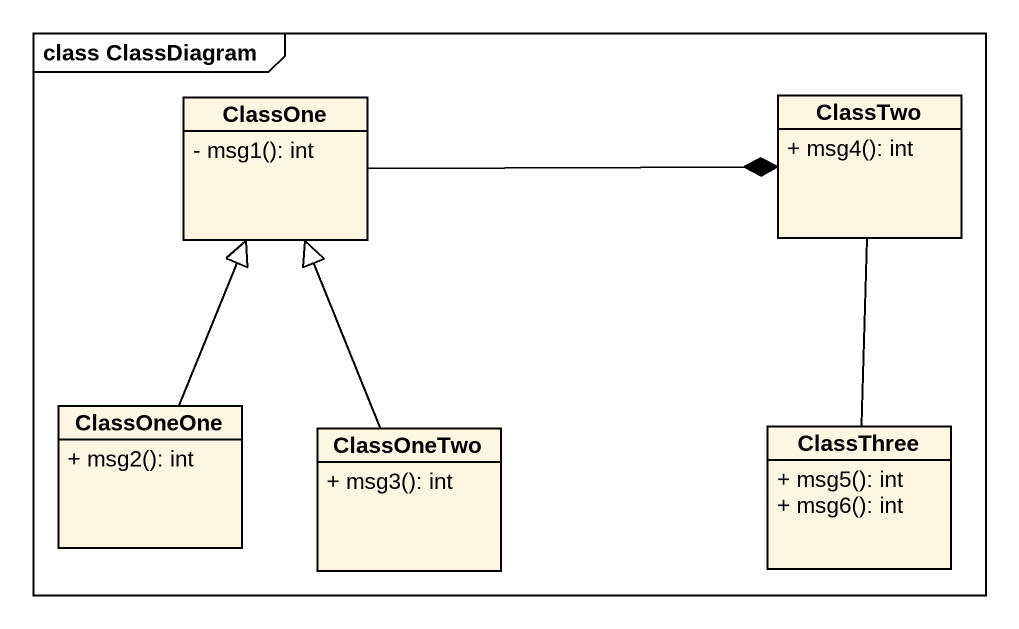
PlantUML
@startuml
mainframe class ClassDiagram
hide circle
hide empty members
skinparam classAttributeIconSize 0
class ClassOne {
  - msg1(): int
}
class ClassTwo {
  + msg4(): int
}
class ClassOneOne {
  + msg2(): int
}
class ClassOneTwo {
  + msg3(): int
}
class ClassThree {
  + msg5(): int
  + msg6(): int
}
ClassOne -right-* ClassTwo
ClassOneOne -up-|> ClassOne
ClassOneTwo -up-|> ClassOne
ClassThree -up- ClassTwo
@enduml
